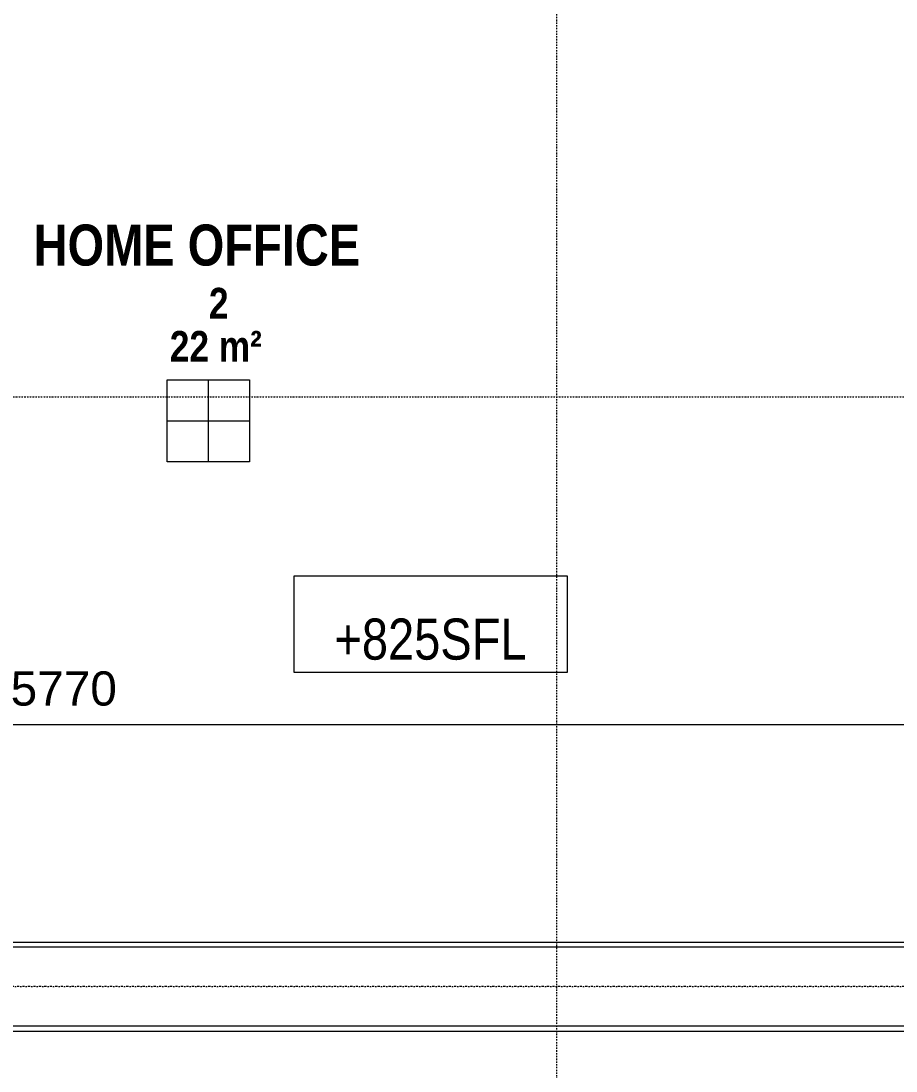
# Model space of a CAD drawing. Header units: millimetres. Extents: x -21051 to 202668, y -15646 to 13691.
# Drawn here: x -9594 to -7036, y -9038 to -5969 of the extents above; entities that cross this region are included whole.
import ezdxf

# ---------------------------------------------------------------- set-up
doc = ezdxf.new("R2010")
doc.units = ezdxf.units.MM
doc.linetypes.add('Dash dot', pattern=[15.875, 6.35, -4.7625, 0, -4.7625])
doc.linetypes.add('TD_Level Line', pattern=[8, 4, -2, 0, -2])
for name, color, linetype, lineweight in [('A-ANNO-DIMS', 211, 'Continuous', 9), ('A-ANNO-DIMS-100', 211, 'Continuous', 9), ('A-AREA-IDEN', 2, 'Continuous', 9), ('A-WALL', 113, 'Continuous', 5), ('G-ANNO-DIMS', 111, 'Continuous', 9), ('G-ANNO-SYMB', 111, 'Continuous', 9), ('I-WALL', 2, 'Continuous', 5), ('S-GRID', 1, 'Continuous', 9)]:
    doc.layers.add(name, color=color, linetype=linetype, lineweight=lineweight)
doc.layers.get('0').off()
doc.styles.add('Arial Narrow_1', font='ARIALN.TTF', dxfattribs={"height": 120})
doc.styles.add('Arial Narrow_B', font='ARIALNB.TTF', dxfattribs={"height": 90})
doc.styles.add('Arial Narrow_B_1', font='ARIALNB.TTF', dxfattribs={"height": 120})
doc.styles.add('Arial_3', font='arial.ttf', dxfattribs={"height": 100})
doc.dimstyles.new('Arial_1_0', dxfattribs={"dimscale": 304.8, "dimtxt": 102.02594, "dimasz": 0.328084, "dimexe": 0.328084, "dimexo": 0.0625, "dimgap": 0.082021, "dimtad": 1, "dimdec": 0, "dimzin": 0, "dimdsep": 46, "dimtxsty": 'Arial_3', "dimblk1": 'OBLIQUE', "dimblk2": 'OBLIQUE', "dimsah": 1, "dimcen": 0.09, "dimdle": 0.328084, "dimazin": 0, "dimtfac": 1, "dimtdec": 4, "dimtix": 1, "dimtmove": 0, "dimatfit": 3, "dimfxl": 0.492126, "dimfxlon": 1, "dimtvp": 1, "dimtolj": 1, "dimtzin": 0, "dimarcsym": 2})

# ---------------------------------------------------------------- blocks, each defined once
blk = doc.blocks.new('Room Tag B - Medium_rfaX - Name and Number-1261570-00_Ground floor')
at = {"layer": 'A-AREA-IDEN'}
for p, q in [((-2.752, -5.004), (-2.752, -2.604)), ((-2.752, -2.604), (-0.352, -2.604)), ((-1.552, -2.604), (-1.552, -5.004)), ((-0.352, -2.604), (-0.352, -5.004)), ((-2.752, -3.804), (-0.352, -3.804)), ((-0.352, -5.004), (-2.752, -5.004))]:
    blk.add_line(p, q, dxfattribs=at)
blk = doc.blocks.new('Spot Elevations - _-1243852-00_Ground floor')
at = {"layer": 'G-ANNO-DIMS'}
for p, q in [((-4, 0), (-4, 2.8125)), ((-4, 2.8125), (4, 2.8125)), ((4, 2.8125), (4, 0)), ((4, 0), (-4, 0))]:
    blk.add_line(p, q, dxfattribs=at)
blk = doc.blocks.new('DIMBLOCK48-00_Ground floor')
at = {"layer": 'A-ANNO-DIMS-100', "transparency": 16777216}
for p, q in [((-12356, -8025.1), (-12356, -7875.1)), ((-6586, -8025.1), (-6586, -7875.1)), ((-12356, -8025.1), (-12306, -7975.1)), ((-6586, -8025.1), (-6536, -7975.1)), ((-12356, -8025.1), (-12406, -8075.1)), ((-12356, -8025.1), (-6586, -8025.1)), ((-12356, -8025.1), (-12356, -8125.1)), ((-6586, -8025.1), (-6636, -8075.1)), ((-6586, -8025.1), (-6586, -8125.1))]:
    blk.add_line(p, q, dxfattribs=at)
at = {"layer": 'A-ANNO-DIMS-100', "color": 0, "transparency": 16777216, "insert": (-9624.8, -7870.2), "char_height": 100, "width": 369.177, "attachment_point": 1, "line_spacing_factor": 0.941778, "style": 'Arial_3'}
blk.add_mtext('5770', dxfattribs=at)
blk = doc.blocks.new('_Oblique')
at = {"color": 0, "linetype": 'ByBlock', "lineweight": -2}
blk.add_line((-0.5, -0.5), (0.5, 0.5), dxfattribs=at)

msp = doc.modelspace()

# ---------------------------------------------------------------- linework, layer by layer
at = {"layer": 'A-WALL', "lineweight": 18}
for p, q in [((-6586, -8676.5), (-12356, -8676.5)), ((-12356, -8906.5), (-6586, -8906.5))]:
    msp.add_line(p, q, dxfattribs=at)
at = {"layer": 'G-ANNO-SYMB', "linetype": 'TD_Level Line', "lineweight": 18}
for p, q in [((-8028.9, 10931.8), (-8028.9, -14353.7)), ((-19758.3, -7068.1), (10415, -7068.1))]:
    msp.add_line(p, q, dxfattribs=at)
at = {"layer": 'I-WALL', "lineweight": 18}
for p, q in [((-12341, -8661.5), (-6601, -8661.5)), ((-12341, -8921.5), (-6601, -8921.5))]:
    msp.add_line(p, q, dxfattribs=at)
at = {"layer": 'S-GRID', "linetype": 'Dash dot', "lineweight": 18}
msp.add_line((8563.8, -8791.5), (-16244.3, -8791.5), dxfattribs=at)

# ---------------------------------------------------------------- block references
at = {"layer": 'A-AREA-IDEN', "xscale": 99.99999999999994, "yscale": 99.99999999999994, "zscale": 99.99999999999994}
msp.add_blockref('Room Tag B - Medium_rfaX - Name and Number-1261570-00_Ground floor', (-8891.6, -6757.3), dxfattribs=at)
at = {"layer": 'G-ANNO-DIMS', "extrusion": (0, 0, -1), "xscale": 99.99999999999994, "yscale": 99.99999999999994, "zscale": 99.99999999999994}
msp.add_blockref('Spot Elevations - _-1243852-00_Ground floor', (8396.8, -7872.8), dxfattribs=at)

# ---------------------------------------------------------------- texts
at = {"layer": 'A-AREA-IDEN', "attachment_point": 1}
for s, insert, char_height, width, style in [('HOME OFFICE', (-9557.5, -6563.9), 120, 1234.599, 'Arial Narrow_B_1'), ('\\fArial Narrow|b1|i0|c0|p34|;2', (-9044.9, -6749.1), 90, 72.152, 'Arial Narrow_B'), ('22 m²', (-9159.4, -6875.1), 90, 328.692, 'Arial Narrow_B')]:
    msp.add_mtext(s, dxfattribs=dict(at, insert=insert, char_height=char_height, width=width, style=style))
at = {"layer": 'G-ANNO-DIMS', "insert": (-8678, -7715.8), "char_height": 120, "width": 674.959, "attachment_point": 1, "line_spacing_factor": 0.974696, "style": 'Arial Narrow_1'}
msp.add_mtext('+825SFL', dxfattribs=at)

# ---------------------------------------------------------------- dimensions: what is measured, and where the dimension line sits
at = {"layer": 'A-ANNO-DIMS'}
dim = msp.add_linear_dim(base=(-6586, -8025.1), p1=(-12356, -7875.1), p2=(-6586, -7875.1), dimstyle='Arial_1_0', override={"dimpost": '<>', "dimfxl": 5770}, dxfattribs=at)
dim.commit()
dim.dimension.update_dxf_attribs({"geometry": 'DIMBLOCK48-00_Ground floor', "text_midpoint": (-9471, -7949)})

doc.saveas('drawing.dxf')
